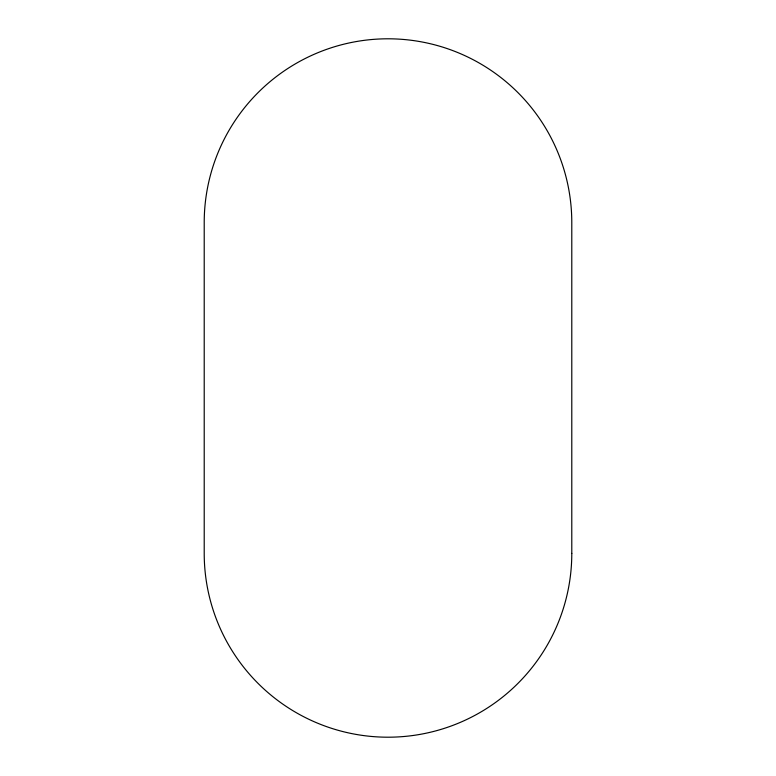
<?xml version="1.0" encoding="UTF-8"?>
<svg xmlns="http://www.w3.org/2000/svg" width="776" height="776" viewBox="0 0 776 776"><rect width="100%" height="100%" fill="white"/><g stroke="black" fill="none" stroke-linecap="round" stroke-linejoin="round"><path stroke-width="1.16" d="M571.786 553.414L571.786 222.586A183.786 183.786 0 0 0 388 38.8A183.786 183.786 0 0 0 204.214 222.586L204.214 553.414A183.786 183.786 0 0 0 388 737.2A183.786 183.786 0 0 0 571.786 553.414"/></g></svg>
